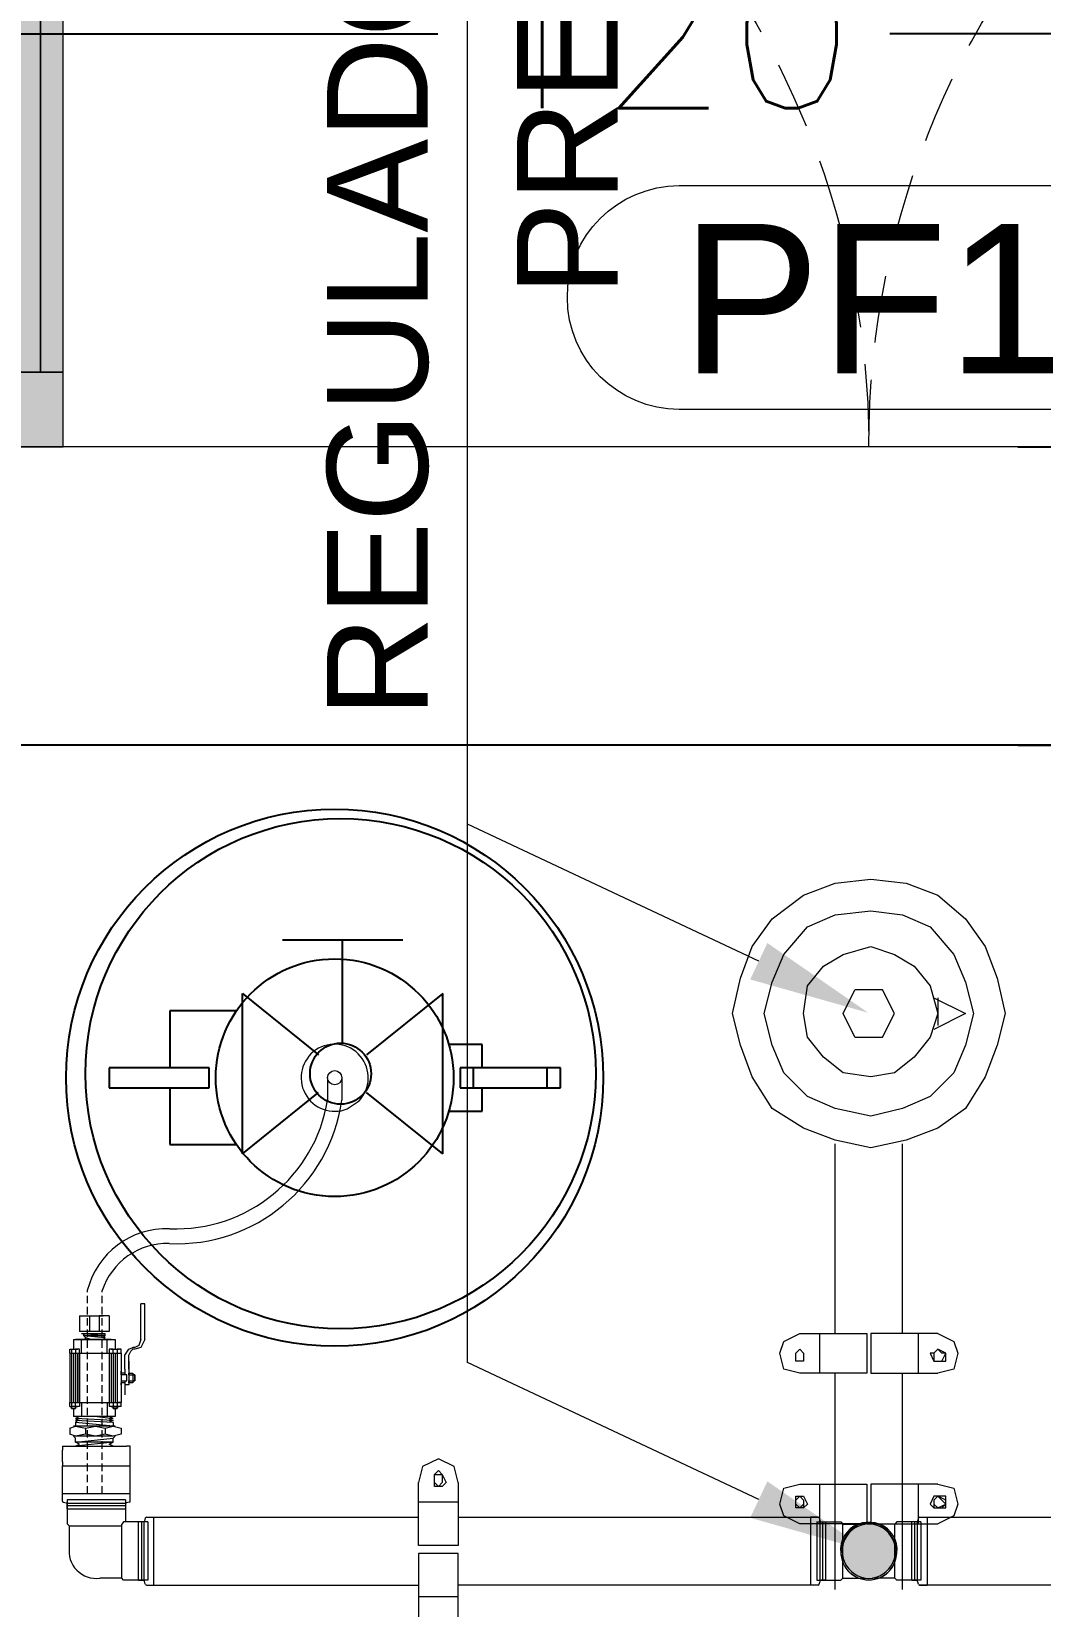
# Model space of a CAD drawing. Header units: metres. Extents: x -1783 to 21505, y -57 to 13660.
# Drawn here: x 14027.7 to 14095.3, y 12813.5 to 12919.1 of the extents above; entities that cross this region are included whole.
import ezdxf

# ---------------------------------------------------------------- set-up
doc = ezdxf.new("R2010")
doc.units = ezdxf.units.M
doc.header["$MEASUREMENT"] = 0
doc.linetypes.add('Dashed', pattern=[0.07, 0.045, -0.025])
doc.linetypes.add('HIDDENX2', pattern=[0.75, 0.5, -0.25])
for name, color, linetype, lineweight in [('Bombeiro', 1, 'Continuous', 0), ('LAJES.EST_Caneta_No__241', 7, 'Continuous', 13), ('Marcadores de Porta Archicad_Caneta_No__241', 7, 'Continuous', 13), ('Marcadores de Porta Archicad_Caneta_No__7', 7, 'Continuous', 13), ('Portas Archicad_Caneta_No__241', 7, 'Continuous', 13)]:
    doc.layers.add(name, color=color, linetype=linetype, lineweight=lineweight)
for name, color, linetype in [('cotas', 7, 'Continuous'), ('COTAS EXECUTIVO.EXEC', 7, 'Continuous'), ('Marcadores de Porta Archicad', 7, 'Continuous'), ('P02', 6, 'Continuous'), ('Portas Archicad', 7, 'Continuous')]:
    doc.layers.add(name, color=color, linetype=linetype)
doc.layers.add('Portas Archicad_Caneta_No__97', color=7, linetype='Continuous', lineweight=5, true_color=0x6b6b6b)
doc.styles.add('Arial2', font='arial.ttf')
doc.styles.add('GENERATED_STYLE_1', font='arial.ttf')
doc.styles.add('R80', font='romans.shx', dxfattribs={"height": 10})
doc.dimstyles.new('1-50', dxfattribs={"dimtxt": 10, "dimasz": 5, "dimexe": 10, "dimexo": 10, "dimgap": 3, "dimtad": 1, "dimdec": 1, "dimrnd": 1, "dimdsep": 46, "dimtxsty": 'R80', "dimblk": 'DOT', "dimcen": 0, "dimclrd": 252, "dimclre": 252, "dimclrt": 252, "dimadec": 0, "dimazin": 0, "dimtfac": 1, "dimtdec": 1, "dimtix": 1, "dimtmove": 2, "dimatfit": 3, "dimldrblk": 'DOT', "dimfxl": 1, "dimtolj": 1, "dimarcsym": 0})

# ---------------------------------------------------------------- blocks, each defined once
blk = doc.blocks.new('_Dot')
at = {"color": 0, "linetype": 'ByBlock', "lineweight": -2}
blk.add_line((-0.5, 0), (-1, 0), dxfattribs=at)
at = {"color": 0, "linetype": 'ByBlock', "const_width": 0.5}
blk.add_lwpolyline([(-0.25, 0, 1), (0.25, 0, 1)], format="xyb", close=True, dxfattribs=at)
blk = doc.blocks.new('*D7244')
at = {"layer": 'COTAS EXECUTIVO.EXEC', "color": 252, "lineweight": -2, "transparency": 16777216}
for p, q in [((14003.84, 12851.3), (14003.84, 12970.67)), ((14163.84, 12701.24), (14163.84, 12970.67)), ((14008.84, 12960.67), (14068.3, 12960.67)), ((14158.84, 12960.67), (14098.58, 12960.67))]:
    blk.add_line(p, q, dxfattribs=at)
at = {"layer": 'COTAS EXECUTIVO.EXEC', "color": 252, "lineweight": -2, "transparency": 16777216, "xscale": 5, "yscale": 5, "zscale": 5, "rotation": 180}
blk.add_blockref('_Dot', (14003.84, 12960.67), dxfattribs=at)
at = {"layer": 'COTAS EXECUTIVO.EXEC', "color": 252, "lineweight": -2, "transparency": 16777216, "xscale": 5, "yscale": 5, "zscale": 5}
blk.add_blockref('_Dot', (14163.84, 12960.67), dxfattribs=at)
at = {"layer": 'COTAS EXECUTIVO.EXEC', "color": 252, "transparency": 16777216, "insert": (14083.44, 12960.67), "char_height": 10, "attachment_point": 5, "style": 'R80'}
blk.add_mtext('\\A1;160', dxfattribs=at)
blk = doc.blocks.new('*D7301')
at = {"layer": 'COTAS EXECUTIVO.EXEC', "color": 252, "lineweight": -2, "transparency": 16777216}
for p, q in [((14023.84, 12881.3), (14023.84, 12928.98)), ((14143.84, 12881.3), (14143.84, 12928.98)), ((14028.84, 12918.98), (14054.95, 12918.98)), ((14138.84, 12918.98), (14085.24, 12918.98))]:
    blk.add_line(p, q, dxfattribs=at)
at = {"layer": 'COTAS EXECUTIVO.EXEC', "color": 252, "lineweight": -2, "transparency": 16777216, "xscale": 5, "yscale": 5, "zscale": 5, "rotation": 180}
blk.add_blockref('_Dot', (14023.84, 12918.98), dxfattribs=at)
at = {"layer": 'COTAS EXECUTIVO.EXEC', "color": 252, "lineweight": -2, "transparency": 16777216, "xscale": 5, "yscale": 5, "zscale": 5}
blk.add_blockref('_Dot', (14143.84, 12918.98), dxfattribs=at)
at = {"layer": 'COTAS EXECUTIVO.EXEC', "color": 252, "transparency": 16777216, "insert": (14070.1, 12918.98), "char_height": 10, "attachment_point": 5, "style": 'R80'}
blk.add_mtext('\\A1;120', dxfattribs=at)
blk = doc.blocks.new('*D7330')
at = {"layer": 'COTAS EXECUTIVO.EXEC', "color": 252, "lineweight": -2, "transparency": 16777216}
for p, q in [((13312.84, 12811.3), (14275.88, 12811.3)), ((14265.88, 12796.3), (14265.88, 12806.3)), ((13312.84, 12791.3), (14275.88, 12791.3))]:
    blk.add_line(p, q, dxfattribs=at)
at = {"layer": 'COTAS EXECUTIVO.EXEC', "color": 252, "lineweight": -2, "transparency": 16777216, "xscale": 5, "yscale": 5, "zscale": 5}
for p, rotation in [((14265.88, 12811.3), 90), ((14265.88, 12791.3), 270)]:
    blk.add_blockref('_Dot', p, dxfattribs=dict(at, rotation=rotation))
at = {"layer": 'COTAS EXECUTIVO.EXEC', "color": 252, "transparency": 16777216, "insert": (14265.71, 12776.3), "char_height": 10, "attachment_point": 5, "rotation": 90, "style": 'R80'}
blk.add_mtext('\\A1;20', dxfattribs=at)
blk = doc.blocks.new('*D7331')
at = {"layer": 'COTAS EXECUTIVO.EXEC', "color": 252, "lineweight": -2, "transparency": 16777216}
for p, q in [((14093.84, 12871.3), (14275.71, 12871.3)), ((14265.71, 12866.3), (14265.71, 12851.76)), ((14265.71, 12816.3), (14265.71, 12830.04)), ((13312.84, 12811.3), (14275.71, 12811.3))]:
    blk.add_line(p, q, dxfattribs=at)
at = {"layer": 'COTAS EXECUTIVO.EXEC', "color": 252, "lineweight": -2, "transparency": 16777216, "xscale": 5, "yscale": 5, "zscale": 5}
for p, rotation in [((14265.71, 12871.3), 90), ((14265.71, 12811.3), 270)]:
    blk.add_blockref('_Dot', p, dxfattribs=dict(at, rotation=rotation))
at = {"layer": 'COTAS EXECUTIVO.EXEC', "color": 252, "transparency": 16777216, "insert": (14265.71, 12840.9), "char_height": 10, "attachment_point": 5, "rotation": 90, "style": 'R80'}
blk.add_mtext('\\A1;60', dxfattribs=at)
blk = doc.blocks.new('*D7332')
at = {"layer": 'COTAS EXECUTIVO.EXEC', "color": 252, "lineweight": -2, "transparency": 16777216}
for p, q in [((14093.84, 12891.3), (14275.54, 12891.3)), ((14265.54, 12876.3), (14265.54, 12886.3)), ((14093.84, 12871.3), (14275.54, 12871.3))]:
    blk.add_line(p, q, dxfattribs=at)
at = {"layer": 'COTAS EXECUTIVO.EXEC', "color": 252, "lineweight": -2, "transparency": 16777216, "xscale": 5, "yscale": 5, "zscale": 5}
for p, rotation in [((14265.54, 12891.3), 90), ((14265.54, 12871.3), 270)]:
    blk.add_blockref('_Dot', p, dxfattribs=dict(at, rotation=rotation))
at = {"layer": 'COTAS EXECUTIVO.EXEC', "color": 252, "transparency": 16777216, "insert": (14265.71, 12905.5), "char_height": 10, "attachment_point": 5, "rotation": 90, "style": 'R80'}
blk.add_mtext('\\A1;20', dxfattribs=at)
blk = doc.blocks.new('Double Door 26_4')
at = {"layer": 'Portas Archicad', "linetype": 'Continuous', "lineweight": 0, "true_color": 0xffffff}
for points in [[(-0.57, 0.57), (-0.57, 0.52), (-0.54, 0.52), (-0.54, 0.57)], [(0.57, 0.57), (0.54, 0.57), (0.54, 0.52), (0.57, 0.52)], [(-0.57, 0.52), (-0.57, 0.05), (-0.555, 0.05), (-0.555, 0.52)], [(-0.555, 0.52), (-0.555, 0.05), (-0.54, 0.05), (-0.54, 0.52)], [(0.555, 0.52), (0.54, 0.52), (0.54, 0.05), (0.555, 0.05)], [(0.57, 0.52), (0.555, 0.52), (0.555, 0.05), (0.57, 0.05)], [(-0.54, 0), (-0.54, 0.05), (-0.57, 0.05), (-0.57, 0)], [(0.54, 0), (0.57, 0), (0.57, 0.05), (0.54, 0.05)], [(-0.57, -0.2), (-0.57, -0.03), (-0.57, 0), (-0.6, 0), (-0.6, -0.2)], [(0.6, -0.2), (0.6, 0), (0.57, 0), (0.57, -0.03), (0.57, -0.2)]]:
    blk.add_hatch(color=7, dxfattribs=at).paths.add_polyline_path(points)
at = {"layer": 'Portas Archicad_Caneta_No__241', "color": 7, "linetype": 'Continuous', "lineweight": 13}
for p, q in [((-0.57, 0.57), (-0.57, 0.52)), ((-0.54, 0.57), (-0.57, 0.57)), ((-0.54, 0.52), (-0.54, 0.57)), ((0.54, 0.52), (0.54, 0.57)), ((0.54, 0.57), (0.57, 0.57)), ((0.57, 0.57), (0.57, 0.52)), ((-0.57, 0.52), (-0.54, 0.52)), ((-0.555, 0.52), (-0.555, 0.05)), ((0.57, 0.52), (0.54, 0.52)), ((0.555, 0.52), (0.555, 0.05)), ((-0.54, 0.05), (-0.57, 0.05)), ((-0.57, 0.05), (-0.57, 0)), ((-0.54, 0), (-0.54, 0.05)), ((0.54, 0), (0.54, 0.05)), ((0.54, 0.05), (0.57, 0.05)), ((0.57, 0.05), (0.57, 0)), ((-0.57, 0), (-0.6, 0)), ((-0.6, 0), (-0.6, -0.2)), ((-0.6, -0.03), (-0.6, 0)), ((-0.6, -0.03), (-0.6, 0)), ((-0.57, -0.03), (-0.57, 0)), ((-0.57, 0), (-0.54, 0)), ((0.57, 0), (0.54, 0)), ((0.6, 0), (0.57, 0)), ((0.57, 0), (0.57, -0.03)), ((0.6, -0.2), (0.6, 0)), ((0.6, -0.03), (0.6, 0)), ((0.6, -0.03), (0.6, 0)), ((-0.6, -0.17), (-0.6, -0.03)), ((-0.6, -0.17), (-0.6, -0.03)), ((-0.57, -0.2), (-0.57, -0.03)), ((0.57, -0.03), (0.57, -0.2)), ((0.6, -0.17), (0.6, -0.03)), ((0.6, -0.17), (0.6, -0.03)), ((-0.6, -0.2), (-0.6, -0.17)), ((-0.6, -0.2), (-0.6, -0.17)), ((0.6, -0.2), (0.6, -0.17)), ((0.6, -0.2), (0.6, -0.17)), ((-0.6, -0.2), (-0.57, -0.2)), ((0.57, -0.2), (0.6, -0.2))]:
    blk.add_line(p, q, dxfattribs=at)
at = {"layer": 'Portas Archicad_Caneta_No__241', "color": 7, "linetype": 'Continuous', "lineweight": 13, "flags": 128}
for points in [[(-0.57, 0.52), (-0.57, 0.05), (-0.555, 0.05), (-0.555, 0.52)], [(-0.555, 0.52), (-0.555, 0.05), (-0.54, 0.05), (-0.54, 0.52)], [(0.555, 0.52), (0.555, 0.05), (0.54, 0.05), (0.54, 0.52)], [(0.57, 0.52), (0.57, 0.05), (0.555, 0.05), (0.555, 0.52)]]:
    blk.add_lwpolyline(points, close=True, dxfattribs=at)
at = {"layer": 'Portas Archicad_Caneta_No__97', "color": 251, "linetype": 'Dashed', "lineweight": 5, "true_color": 0x6b6b6b}
for centre, start, end in [((-0.57, 0), 0, 90), ((0.57, 0), 90, 180)]:
    blk.add_arc(centre, 0.57, start, end, dxfattribs=at)
blk = doc.blocks.new('D Marker 26_8')
at = {"layer": 'Marcadores de Porta Archicad_Caneta_No__241', "color": 7, "linetype": 'Continuous', "lineweight": 13, "flags": 128}
blk.add_lwpolyline([(0.127, -0.375), (-0.127, -0.375, -1), (-0.127, -0.225), (0.127, -0.225, -1)], format="xyb", close=True, dxfattribs=at)
at = {"layer": 'Marcadores de Porta Archicad_Caneta_No__7', "color": 7, "lineweight": 13, "insert": (0.1258, -0.2493), "char_height": 0.1, "attachment_point": 7, "rotation": 180, "style": 'GENERATED_STYLE_1'}
blk.add_mtext('\\A1;\\pt0;PF1', dxfattribs=at)

msp = doc.modelspace()

# ---------------------------------------------------------------- hatches: boundary and pattern name
at = {"layer": 'Bombeiro'}
h = msp.add_hatch(color=256, dxfattribs=at)
h.dxf.hatch_style = 1
h.paths.add_polyline_path([(14083.841, 12819.113, 0.3445485), (14082.096, 12817.682), (14082.096, 12816.881, 0.3445485), (14083.841, 12815.45, 0.3445485), (14085.586, 12816.881), (14085.586, 12817.682, 0.3445485)])
at = {"layer": 'cotas'}
h = msp.add_hatch(color=7, dxfattribs=at)
h.dxf.hatch_style = 1
h.paths.add_polyline_path([(21504.961, 13659.963), (10304.961, 13659.963), (10304.961, 5739.963), (21504.961, 5739.963)])
h.paths.add_polyline_path([(10571.627, 13593.296), (21371.627, 13593.296), (21371.627, 5806.63), (10571.627, 5806.63)], flags=16)
at = {"layer": 'P02'}
for points in [[(14041.868, 12854.648), (14048.578, 12849.281), (14041.868, 12854.648), (14041.868, 12843.913)], [(14055.288, 12854.648), (14048.578, 12849.281), (14055.288, 12854.648), (14055.288, 12843.913)]]:
    msp.add_hatch(color=7, dxfattribs=at).paths.add_polyline_path(points)

# ---------------------------------------------------------------- linework, layer by layer
at = {"layer": 'Bombeiro'}
for p, q in [((14056.957, 12829.93), (14056.957, 12976.943)), ((14076.468, 12856.817), (14056.957, 12866.012)), ((14079.474, 12861.247), (14081.591, 12862.041)), ((14081.591, 12862.041), (14083.974, 12862.306)), ((14083.974, 12862.306), (14086.356, 12862.041)), ((14086.356, 12862.041), (14088.474, 12861.247)), ((14077.356, 12859.658), (14079.474, 12861.247)), ((14088.474, 12861.247), (14090.327, 12859.658)), ((14079.738, 12859.129), (14081.591, 12859.923)), ((14081.591, 12859.923), (14083.974, 12860.188)), ((14083.974, 12860.188), (14086.091, 12859.923)), ((14086.091, 12859.923), (14087.944, 12859.129)), ((14076.032, 12857.806), (14077.356, 12859.658)), ((14078.15, 12857.276), (14079.738, 12859.129)), ((14087.944, 12859.129), (14089.532, 12857.276)), ((14090.327, 12859.658), (14091.65, 12857.806)), ((14075.238, 12855.688), (14076.032, 12857.806)), ((14082.121, 12857.276), (14083.974, 12857.806)), ((14083.974, 12857.806), (14085.562, 12857.276)), ((14091.65, 12857.806), (14092.444, 12855.688)), ((14077.356, 12855.423), (14078.15, 12857.276)), ((14080.797, 12856.482), (14082.121, 12857.276)), ((14085.562, 12857.276), (14086.885, 12856.482)), ((14089.532, 12857.276), (14090.327, 12855.423)), ((14074.709, 12853.306), (14075.238, 12855.688)), ((14079.738, 12855.158), (14080.797, 12856.482)), ((14086.885, 12856.482), (14087.944, 12855.158)), ((14092.444, 12855.688), (14092.974, 12853.306)), ((14076.827, 12853.306), (14077.356, 12855.423)), ((14079.474, 12853.306), (14079.738, 12855.158)), ((14082.121, 12853.306), (14082.915, 12854.894)), ((14084.768, 12854.894), (14082.915, 12854.894)), ((14085.562, 12853.306), (14084.768, 12854.894)), ((14087.944, 12855.158), (14088.474, 12853.306)), ((14090.327, 12855.423), (14090.856, 12853.306)), ((14088.209, 12854.364), (14090.327, 12853.306)), ((14088.474, 12854.364), (14088.474, 12852.511)), ((14075.238, 12851.188), (14074.709, 12853.306)), ((14077.356, 12851.188), (14076.827, 12853.306)), ((14079.738, 12851.717), (14079.474, 12853.306)), ((14082.915, 12851.717), (14082.121, 12853.306)), ((14084.768, 12851.717), (14085.562, 12853.306)), ((14088.474, 12853.306), (14087.944, 12851.717)), ((14090.327, 12853.306), (14088.209, 12852.247)), ((14090.856, 12853.306), (14090.327, 12851.188)), ((14092.974, 12853.306), (14092.444, 12851.188)), ((14080.797, 12850.394), (14079.738, 12851.717)), ((14082.915, 12851.717), (14084.768, 12851.717)), ((14087.944, 12851.717), (14086.885, 12850.394)), ((14076.032, 12849.07), (14075.238, 12851.188)), ((14078.15, 12849.335), (14077.356, 12851.188)), ((14082.121, 12849.335), (14080.797, 12850.394)), ((14086.885, 12850.394), (14085.562, 12849.335)), ((14090.327, 12851.188), (14089.532, 12849.335)), ((14092.444, 12851.188), (14091.65, 12849.07)), ((14079.738, 12847.747), (14078.15, 12849.335)), ((14083.974, 12849.07), (14082.121, 12849.335)), ((14085.562, 12849.335), (14083.974, 12849.07)), ((14089.532, 12849.335), (14087.944, 12847.747)), ((14047.57, 12849.008), (14047.57, 12847.508)), ((14048.525, 12849.008), (14048.525, 12847.508)), ((14077.356, 12846.953), (14076.032, 12849.07)), ((14091.65, 12849.07), (14090.327, 12846.953)), ((14048.887, 12846.92), (14049.677, 12847.456)), ((14081.591, 12846.953), (14079.738, 12847.747)), ((14087.944, 12847.747), (14086.091, 12846.953)), ((14079.474, 12845.629), (14077.356, 12846.953)), ((14083.974, 12846.423), (14081.591, 12846.953)), ((14086.091, 12846.953), (14083.974, 12846.423)), ((14090.327, 12846.953), (14088.474, 12845.629)), ((14081.591, 12844.835), (14079.474, 12845.629)), ((14088.474, 12845.629), (14086.356, 12844.835)), ((14083.974, 12844.306), (14081.591, 12844.835)), ((14081.591, 12831.864), (14081.591, 12844.57)), ((14086.356, 12844.835), (14083.974, 12844.306)), ((14086.091, 12831.864), (14086.091, 12844.57)), ((14035.315, 12833.85), (14035.051, 12833.85)), ((14035.051, 12831.468), (14035.051, 12833.85)), ((14035.315, 12831.468), (14035.315, 12833.85)), ((14030.948, 12833.056), (14030.948, 12831.997)), ((14030.948, 12833.056), (14031.609, 12833.056)), ((14031.345, 12833.056), (14032.536, 12833.056)), ((14031.609, 12833.056), (14032.271, 12833.056)), ((14031.609, 12833.056), (14031.609, 12831.997)), ((14032.933, 12833.056), (14032.271, 12833.056)), ((14032.271, 12833.056), (14032.271, 12831.997)), ((14032.933, 12833.056), (14032.933, 12831.997)), ((14030.551, 12831.468), (14033.33, 12831.468)), ((14030.551, 12831.468), (14030.551, 12830.806)), ((14033.065, 12831.468), (14030.683, 12831.468)), ((14031.609, 12831.997), (14030.948, 12831.997)), ((14031.08, 12831.865), (14032.668, 12831.865)), ((14031.08, 12831.865), (14031.212, 12831.865)), ((14031.08, 12830.542), (14031.08, 12831.468)), ((14031.212, 12831.865), (14032.668, 12831.733)), ((14031.212, 12831.865), (14031.212, 12831.733)), ((14031.212, 12831.733), (14032.668, 12831.733)), ((14031.212, 12831.733), (14032.668, 12831.6)), ((14031.212, 12831.733), (14031.345, 12831.733)), ((14031.345, 12831.733), (14031.212, 12831.733)), ((14031.212, 12831.733), (14031.345, 12831.6)), ((14032.668, 12831.468), (14031.212, 12831.468)), ((14031.345, 12831.468), (14031.345, 12831.6)), ((14031.345, 12831.6), (14031.742, 12831.468)), ((14031.345, 12831.468), (14032.536, 12831.468)), ((14032.271, 12831.997), (14031.609, 12831.997)), ((14032.933, 12831.997), (14032.271, 12831.997)), ((14032.668, 12831.733), (14032.536, 12831.733)), ((14032.536, 12831.733), (14032.668, 12831.733)), ((14032.536, 12831.6), (14032.668, 12831.733)), ((14032.536, 12831.468), (14032.668, 12831.6)), ((14032.668, 12831.6), (14032.536, 12831.6)), ((14032.668, 12831.733), (14032.668, 12831.865)), ((14032.801, 12830.542), (14032.801, 12831.468)), ((14033.33, 12831.468), (14033.33, 12830.806)), ((14035.051, 12831.468), (14034.918, 12831.071)), ((14035.315, 12831.468), (14035.051, 12830.939)), ((14077.885, 12830.541), (14078.15, 12831.335)), ((14078.15, 12831.335), (14079.209, 12831.864)), ((14079.209, 12831.864), (14083.709, 12831.864)), ((14080.532, 12831.864), (14080.532, 12829.217)), ((14083.709, 12831.864), (14083.709, 12829.217)), ((14083.974, 12831.864), (14083.974, 12829.217)), ((14088.474, 12831.864), (14083.974, 12831.864)), ((14087.15, 12831.864), (14087.15, 12829.217)), ((14088.474, 12831.864), (14089.532, 12831.335)), ((14089.532, 12831.335), (14089.797, 12830.541)), ((14030.286, 12830.806), (14030.815, 12830.806)), ((14030.286, 12830.542), (14030.286, 12830.806)), ((14030.286, 12830.806), (14030.683, 12830.806)), ((14030.286, 12830.542), (14030.286, 12827.233)), ((14030.286, 12830.542), (14030.948, 12830.542)), ((14030.286, 12830.542), (14033.727, 12830.542)), ((14030.418, 12830.806), (14030.418, 12830.542)), ((14030.418, 12830.542), (14030.418, 12828.821)), ((14030.551, 12830.542), (14030.551, 12828.821)), ((14030.948, 12830.806), (14030.683, 12830.806)), ((14030.683, 12830.806), (14030.683, 12830.542)), ((14030.683, 12830.542), (14030.683, 12828.821)), ((14030.815, 12830.542), (14030.815, 12828.821)), ((14030.948, 12830.542), (14030.948, 12830.806)), ((14030.948, 12830.542), (14030.948, 12828.821)), ((14030.948, 12828.821), (14030.948, 12830.542)), ((14033.198, 12830.806), (14032.933, 12830.806)), ((14032.933, 12830.806), (14032.933, 12830.542)), ((14032.933, 12830.542), (14032.933, 12828.953)), ((14032.933, 12830.542), (14032.933, 12828.953)), ((14032.933, 12830.542), (14033.727, 12830.542)), ((14033.065, 12830.806), (14033.595, 12830.806)), ((14033.065, 12830.542), (14033.065, 12828.953)), ((14033.198, 12830.806), (14033.462, 12830.806)), ((14033.198, 12830.542), (14033.198, 12830.806)), ((14033.198, 12830.542), (14033.198, 12828.953)), ((14033.33, 12830.542), (14033.33, 12828.953)), ((14033.727, 12830.806), (14033.462, 12830.806)), ((14033.462, 12830.806), (14033.462, 12830.542)), ((14033.462, 12830.542), (14033.462, 12828.953)), ((14033.727, 12830.542), (14033.727, 12830.806)), ((14033.727, 12830.542), (14033.727, 12829.35)), ((14033.992, 12830.409), (14034.256, 12830.806)), ((14033.992, 12829.483), (14033.992, 12830.409)), ((14034.256, 12830.806), (14034.521, 12830.939)), ((14034.256, 12830.409), (14034.389, 12830.674)), ((14034.256, 12829.483), (14034.256, 12830.409)), ((14034.389, 12830.674), (14034.521, 12830.806)), ((14034.653, 12830.939), (14034.521, 12830.939)), ((14034.653, 12830.806), (14034.521, 12830.806)), ((14034.918, 12831.071), (14034.653, 12830.939)), ((14035.051, 12830.939), (14034.653, 12830.806)), ((14078.15, 12829.482), (14077.885, 12830.541)), ((14078.944, 12830.541), (14079.209, 12830.806)), ((14078.944, 12830.541), (14079.209, 12830.806)), ((14078.944, 12830.541), (14079.209, 12830.806)), ((14078.944, 12830.011), (14078.944, 12830.541)), ((14078.944, 12830.011), (14078.944, 12830.541)), ((14078.944, 12830.011), (14078.944, 12830.541)), ((14079.209, 12830.806), (14079.474, 12830.541)), ((14079.209, 12830.806), (14079.474, 12830.541)), ((14079.209, 12830.806), (14079.474, 12830.541)), ((14079.474, 12830.541), (14079.474, 12830.011)), ((14079.474, 12830.541), (14079.474, 12830.011)), ((14079.474, 12830.541), (14079.474, 12830.276)), ((14079.474, 12830.541), (14079.474, 12830.011)), ((14088.209, 12830.541), (14087.944, 12830.541)), ((14087.944, 12830.541), (14088.209, 12830.011)), ((14088.474, 12830.806), (14088.209, 12830.541)), ((14088.474, 12830.806), (14088.209, 12830.541)), ((14088.474, 12830.806), (14088.209, 12830.541)), ((14088.209, 12830.541), (14088.209, 12830.011)), ((14088.209, 12830.541), (14088.209, 12830.011)), ((14088.209, 12830.541), (14088.209, 12830.276)), ((14089.003, 12830.541), (14088.474, 12830.806)), ((14088.738, 12830.541), (14088.474, 12830.806)), ((14089.003, 12830.541), (14088.474, 12830.806)), ((14088.738, 12830.011), (14089.003, 12830.541)), ((14089.003, 12830.541), (14088.738, 12830.541)), ((14089.003, 12830.011), (14089.003, 12830.541)), ((14089.003, 12830.011), (14089.003, 12830.541)), ((14089.797, 12830.541), (14089.532, 12829.482)), ((14033.727, 12829.218), (14033.727, 12829.35)), ((14033.727, 12829.35), (14033.727, 12828.424)), ((14033.727, 12829.086), (14033.727, 12829.218)), ((14033.992, 12829.218), (14033.727, 12829.218)), ((14033.992, 12829.483), (14033.992, 12829.086)), ((14033.992, 12829.483), (14033.992, 12829.086)), ((14034.256, 12830.012), (14034.256, 12828.424)), ((14034.256, 12829.086), (14034.256, 12829.218)), ((14034.256, 12829.218), (14034.256, 12828.689)), ((14034.256, 12829.218), (14034.521, 12829.218)), ((14034.521, 12829.218), (14034.521, 12829.086)), ((14034.521, 12829.218), (14034.521, 12828.689)), ((14076.468, 12820.736), (14056.957, 12829.93)), ((14079.209, 12829.217), (14078.15, 12829.482)), ((14079.209, 12830.011), (14078.944, 12830.011)), ((14079.209, 12830.011), (14078.944, 12830.011)), ((14079.209, 12830.011), (14078.944, 12830.011)), ((14079.474, 12830.011), (14079.209, 12830.011)), ((14079.474, 12830.011), (14079.209, 12830.011)), ((14079.474, 12830.011), (14079.209, 12830.011)), ((14083.709, 12829.217), (14079.209, 12829.217)), ((14081.591, 12814.71), (14081.591, 12829.217)), ((14083.974, 12829.217), (14088.474, 12829.217)), ((14086.091, 12814.71), (14086.091, 12829.217)), ((14088.209, 12830.011), (14088.474, 12830.011)), ((14088.209, 12830.011), (14088.474, 12830.011)), ((14088.209, 12830.011), (14088.474, 12830.011)), ((14088.474, 12830.011), (14089.003, 12830.011)), ((14088.474, 12830.011), (14088.738, 12830.011)), ((14088.474, 12830.011), (14089.003, 12830.011)), ((14089.532, 12829.482), (14088.474, 12829.217)), ((14030.418, 12828.821), (14030.418, 12827.233)), ((14030.551, 12828.821), (14030.551, 12827.233)), ((14030.683, 12828.821), (14030.683, 12827.233)), ((14030.815, 12828.821), (14030.815, 12827.233)), ((14030.948, 12828.821), (14030.948, 12827.233)), ((14030.948, 12827.233), (14030.948, 12828.821)), ((14032.933, 12828.953), (14032.933, 12827.233)), ((14032.933, 12828.953), (14032.933, 12827.233)), ((14033.065, 12828.953), (14033.065, 12827.233)), ((14033.198, 12828.953), (14033.198, 12827.233)), ((14033.33, 12828.953), (14033.33, 12827.233)), ((14033.462, 12828.953), (14033.462, 12827.233)), ((14034.124, 12829.086), (14033.727, 12829.086)), ((14033.727, 12828.689), (14034.124, 12828.689)), ((14033.727, 12828.424), (14033.727, 12828.556)), ((14033.992, 12828.556), (14033.727, 12828.556)), ((14033.727, 12828.424), (14033.727, 12827.233)), ((14033.992, 12828.689), (14033.992, 12827.762)), ((14033.992, 12828.689), (14033.992, 12827.762)), ((14034.256, 12828.424), (14033.992, 12828.424)), ((14034.124, 12828.689), (14034.124, 12829.086)), ((14034.256, 12829.086), (14034.653, 12829.086)), ((14034.256, 12829.086), (14034.256, 12828.689)), ((14034.256, 12828.556), (14034.256, 12828.689)), ((14034.256, 12828.689), (14034.521, 12828.689)), ((14034.521, 12828.556), (14034.256, 12828.556)), ((14034.653, 12829.086), (14034.521, 12829.086)), ((14034.521, 12829.086), (14034.521, 12828.689)), ((14034.653, 12828.689), (14034.521, 12828.689)), ((14034.521, 12828.689), (14034.653, 12828.689)), ((14034.521, 12828.689), (14034.521, 12828.556)), ((14034.653, 12829.086), (14034.653, 12828.689)), ((14034.653, 12828.689), (14034.653, 12829.086)), ((14030.286, 12827.233), (14030.815, 12827.233)), ((14030.286, 12826.968), (14030.286, 12827.233)), ((14030.286, 12827.233), (14030.418, 12827.233)), ((14030.286, 12827.233), (14033.727, 12827.233)), ((14030.418, 12827.233), (14030.683, 12827.233)), ((14030.418, 12827.233), (14030.418, 12826.968)), ((14030.683, 12827.233), (14030.948, 12827.233)), ((14030.683, 12826.836), (14030.683, 12827.233)), ((14030.948, 12827.233), (14030.948, 12826.968)), ((14031.08, 12827.233), (14031.08, 12826.306)), ((14032.801, 12827.233), (14032.801, 12826.306)), ((14032.933, 12827.233), (14033.198, 12827.233)), ((14032.933, 12827.233), (14032.933, 12826.968)), ((14033.065, 12827.233), (14033.595, 12827.233)), ((14033.198, 12827.233), (14033.462, 12827.233)), ((14033.198, 12827.233), (14033.198, 12826.836)), ((14033.727, 12827.233), (14033.462, 12827.233)), ((14033.462, 12827.233), (14033.462, 12826.968)), ((14033.727, 12826.968), (14033.727, 12827.233)), ((14030.286, 12826.968), (14030.815, 12826.968)), ((14030.286, 12826.968), (14030.418, 12826.968)), ((14030.683, 12826.968), (14030.418, 12826.968)), ((14030.683, 12826.968), (14030.418, 12826.968)), ((14030.418, 12826.968), (14030.418, 12826.836)), ((14030.418, 12826.836), (14030.418, 12826.968)), ((14030.418, 12826.836), (14030.683, 12826.836)), ((14030.418, 12826.836), (14030.683, 12826.836)), ((14030.551, 12826.836), (14030.551, 12826.306)), ((14033.33, 12826.306), (14030.551, 12826.306)), ((14030.948, 12826.968), (14030.683, 12826.968)), ((14030.683, 12826.968), (14030.683, 12826.836)), ((14030.948, 12826.306), (14030.683, 12826.174)), ((14030.683, 12826.174), (14030.948, 12826.042)), ((14033.198, 12826.042), (14030.683, 12826.174)), ((14030.683, 12826.042), (14030.815, 12826.042)), ((14030.815, 12826.042), (14030.683, 12825.909)), ((14030.948, 12826.042), (14030.683, 12826.042)), ((14033.198, 12825.909), (14030.683, 12826.042)), ((14032.139, 12826.306), (14033.198, 12826.174)), ((14033.198, 12826.968), (14032.933, 12826.968)), ((14033.198, 12826.174), (14032.933, 12826.306)), ((14033.198, 12826.174), (14032.933, 12826.174)), ((14032.933, 12826.174), (14033.198, 12826.042)), ((14033.198, 12826.042), (14032.933, 12826.042)), ((14032.933, 12826.042), (14033.198, 12825.909)), ((14033.065, 12826.968), (14033.595, 12826.968)), ((14033.462, 12826.968), (14033.198, 12826.968)), ((14033.198, 12826.836), (14033.198, 12826.968)), ((14033.198, 12826.836), (14033.462, 12826.836)), ((14033.462, 12826.836), (14033.198, 12826.836)), ((14033.33, 12826.836), (14033.33, 12826.306)), ((14033.727, 12826.968), (14033.462, 12826.968)), ((14033.462, 12826.968), (14033.462, 12826.836)), ((14033.462, 12826.836), (14033.462, 12826.968)), ((14030.286, 12825.512), (14030.683, 12825.645)), ((14030.286, 12825.512), (14030.286, 12825.115)), ((14030.683, 12824.983), (14030.286, 12825.115)), ((14030.683, 12825.645), (14030.551, 12825.645)), ((14030.551, 12824.983), (14030.683, 12824.85)), ((14033.198, 12825.645), (14030.683, 12825.909)), ((14030.683, 12825.909), (14030.683, 12825.645)), ((14033.198, 12825.645), (14030.683, 12825.645)), ((14030.683, 12825.645), (14031.345, 12825.512)), ((14031.345, 12825.115), (14030.683, 12824.983)), ((14033.198, 12824.983), (14030.683, 12824.983)), ((14031.345, 12825.512), (14032.006, 12825.645)), ((14031.345, 12825.512), (14031.345, 12825.115)), ((14032.006, 12824.983), (14031.345, 12825.115)), ((14032.006, 12825.645), (14032.668, 12825.512)), ((14032.668, 12825.115), (14032.006, 12824.983)), ((14032.668, 12825.512), (14033.198, 12825.645)), ((14032.668, 12825.512), (14032.668, 12825.115)), ((14033.198, 12824.983), (14032.668, 12825.115)), ((14033.198, 12825.909), (14033.198, 12825.645)), ((14033.33, 12825.645), (14033.198, 12825.645)), ((14033.198, 12825.645), (14033.727, 12825.512)), ((14033.727, 12825.115), (14033.198, 12824.983)), ((14033.198, 12824.85), (14033.33, 12824.983)), ((14033.727, 12825.512), (14033.727, 12825.115)), ((14029.796, 12824.321), (14029.796, 12824.056)), ((14029.796, 12824.321), (14034.084, 12824.321)), ((14029.796, 12823.262), (14029.796, 12824.056)), ((14030.683, 12824.586), (14033.198, 12824.85)), ((14030.683, 12824.586), (14030.683, 12824.85)), ((14033.198, 12824.586), (14030.683, 12824.321)), ((14030.683, 12824.586), (14030.815, 12824.586)), ((14030.815, 12824.586), (14030.683, 12824.586)), ((14030.948, 12824.453), (14030.683, 12824.586)), ((14033.198, 12824.586), (14030.683, 12824.586)), ((14030.683, 12824.321), (14030.948, 12824.453)), ((14030.948, 12824.321), (14030.683, 12824.321)), ((14033.198, 12824.586), (14032.933, 12824.586)), ((14032.933, 12824.586), (14033.198, 12824.586)), ((14032.933, 12824.453), (14033.198, 12824.586)), ((14033.198, 12824.321), (14032.933, 12824.453)), ((14033.198, 12824.586), (14033.198, 12824.85)), ((14034.349, 12824.321), (14034.084, 12824.321)), ((14034.349, 12824.056), (14034.349, 12824.321)), ((14034.349, 12823.262), (14034.349, 12824.056)), ((14029.796, 12823.262), (14029.796, 12822.997)), ((14029.796, 12821.145), (14029.796, 12822.997)), ((14029.796, 12822.997), (14034.084, 12822.997)), ((14034.084, 12822.997), (14034.349, 12822.997)), ((14034.349, 12822.997), (14034.349, 12823.262)), ((14034.349, 12821.145), (14034.349, 12822.997)), ((14053.935, 12822.946), (14053.671, 12821.888)), ((14054.994, 12823.476), (14053.935, 12822.946)), ((14056.053, 12822.946), (14054.994, 12823.476)), ((14056.318, 12821.888), (14056.053, 12822.946)), ((14053.671, 12817.652), (14053.671, 12821.888)), ((14054.73, 12822.417), (14054.994, 12822.682)), ((14054.73, 12821.888), (14054.73, 12822.417)), ((14054.73, 12822.417), (14055.259, 12822.417)), ((14054.73, 12821.888), (14054.73, 12822.417)), ((14054.73, 12821.888), (14054.73, 12822.417)), ((14054.73, 12822.417), (14055.259, 12822.417)), ((14054.73, 12821.623), (14054.73, 12821.888)), ((14054.73, 12821.623), (14054.73, 12821.888)), ((14054.994, 12821.623), (14054.73, 12821.888)), ((14054.994, 12822.682), (14055.259, 12822.417)), ((14055.259, 12821.888), (14054.994, 12821.623)), ((14055.259, 12822.417), (14055.524, 12821.888)), ((14055.259, 12822.417), (14055.524, 12821.888)), ((14055.259, 12822.417), (14055.259, 12821.888)), ((14055.524, 12821.888), (14055.259, 12821.623)), ((14055.524, 12821.888), (14055.259, 12821.623)), ((14056.318, 12821.888), (14056.318, 12817.652)), ((14078.15, 12821.495), (14079.209, 12821.76)), ((14079.209, 12821.76), (14083.709, 12821.76)), ((14080.532, 12821.76), (14080.532, 12819.113)), ((14083.709, 12821.76), (14083.709, 12819.113)), ((14088.474, 12821.76), (14083.974, 12821.76)), ((14083.974, 12821.76), (14083.974, 12819.113)), ((14087.15, 12821.76), (14087.15, 12819.113)), ((14088.474, 12821.76), (14089.532, 12821.495)), ((14029.796, 12821.145), (14034.349, 12821.145)), ((14029.796, 12821.145), (14034.349, 12821.145)), ((14029.796, 12821.145), (14034.349, 12821.145)), ((14029.796, 12821.145), (14034.349, 12821.145)), ((14029.796, 12821.145), (14034.349, 12821.145)), ((14029.796, 12821.145), (14034.349, 12821.145)), ((14029.796, 12821.145), (14034.349, 12821.145)), ((14029.796, 12821.145), (14034.349, 12821.145)), ((14029.796, 12821.145), (14034.349, 12821.145)), ((14029.796, 12821.145), (14034.349, 12821.145)), ((14029.796, 12821.145), (14034.349, 12821.145)), ((14029.796, 12821.145), (14034.349, 12821.145)), ((14029.796, 12821.145), (14034.349, 12821.145)), ((14029.796, 12821.145), (14034.349, 12821.145)), ((14029.796, 12820.635), (14029.796, 12821.145)), ((14029.796, 12821.145), (14034.349, 12821.145)), ((14029.796, 12821.145), (14034.349, 12821.145)), ((14029.796, 12821.145), (14034.349, 12821.145)), ((14029.796, 12821.145), (14034.349, 12821.145)), ((14029.796, 12821.145), (14034.349, 12821.145)), ((14029.796, 12821.145), (14034.349, 12821.145)), ((14029.796, 12821.145), (14034.349, 12821.145)), ((14029.796, 12821.145), (14034.349, 12821.145)), ((14029.796, 12821.145), (14034.349, 12821.145)), ((14029.796, 12821.145), (14034.349, 12821.145)), ((14029.796, 12821.145), (14034.349, 12821.145)), ((14029.796, 12821.145), (14034.349, 12821.145)), ((14029.796, 12821.145), (14034.349, 12821.145)), ((14034.026, 12820.723), (14030.119, 12820.723)), ((14030.119, 12820.723), (14030.119, 12820.329)), ((14034.026, 12820.723), (14034.026, 12820.329)), ((14034.349, 12820.635), (14034.349, 12821.145)), ((14055.259, 12821.623), (14054.73, 12821.623)), ((14055.259, 12821.623), (14054.73, 12821.623)), ((14055.259, 12821.623), (14054.73, 12821.623)), ((14077.885, 12820.437), (14078.15, 12821.495)), ((14078.944, 12820.701), (14079.209, 12820.966)), ((14078.944, 12820.437), (14078.944, 12820.966)), ((14078.944, 12820.966), (14079.474, 12820.966)), ((14078.944, 12820.701), (14079.209, 12820.966)), ((14078.944, 12820.437), (14078.944, 12820.701)), ((14078.944, 12820.437), (14078.944, 12820.701)), ((14079.209, 12820.966), (14079.474, 12820.701)), ((14079.209, 12820.966), (14079.474, 12820.701)), ((14079.474, 12820.966), (14079.738, 12820.437)), ((14079.474, 12820.701), (14079.474, 12820.437)), ((14079.474, 12820.701), (14079.474, 12820.437)), ((14079.474, 12820.701), (14079.474, 12820.172)), ((14088.209, 12820.966), (14087.944, 12820.437)), ((14088.474, 12820.966), (14088.209, 12820.701)), ((14089.003, 12820.966), (14088.209, 12820.966)), ((14088.474, 12820.966), (14088.209, 12820.701)), ((14088.209, 12820.701), (14088.209, 12820.437)), ((14088.209, 12820.701), (14088.209, 12820.437)), ((14088.209, 12820.701), (14088.209, 12820.172)), ((14089.003, 12820.701), (14088.474, 12820.966)), ((14088.738, 12820.701), (14088.474, 12820.966)), ((14089.003, 12820.437), (14088.738, 12820.701)), ((14089.003, 12820.172), (14089.003, 12820.966)), ((14089.003, 12820.437), (14089.003, 12820.701)), ((14089.532, 12821.495), (14089.797, 12820.437)), ((14029.85, 12820.564), (14030.065, 12820.51)), ((14030.119, 12820.492), (14034.026, 12820.492)), ((14030.119, 12820.116), (14030.119, 12820.438)), ((14030.119, 12820.329), (14034.026, 12820.329)), ((14030.119, 12820.311), (14030.119, 12819.11)), ((14030.119, 12820.116), (14034.026, 12820.116)), ((14034.026, 12820.329), (14034.026, 12820.311)), ((14034.026, 12820.311), (14034.026, 12819.235)), ((14034.295, 12820.564), (14034.08, 12820.51)), ((14056.318, 12820.564), (14053.671, 12820.564)), ((14078.15, 12819.643), (14077.885, 12820.437)), ((14079.209, 12819.113), (14078.15, 12819.643)), ((14079.209, 12820.172), (14078.944, 12820.437)), ((14078.944, 12820.172), (14078.944, 12820.437)), ((14078.944, 12820.172), (14078.944, 12820.437)), ((14079.209, 12820.172), (14078.944, 12820.172)), ((14079.209, 12820.172), (14078.944, 12820.172)), ((14079.474, 12820.437), (14079.209, 12820.172)), ((14079.474, 12820.172), (14079.209, 12820.172)), ((14079.474, 12820.172), (14079.209, 12820.172)), ((14079.738, 12820.437), (14079.474, 12820.172)), ((14087.944, 12820.437), (14088.209, 12820.172)), ((14088.209, 12820.437), (14088.474, 12820.172)), ((14088.209, 12820.172), (14088.474, 12820.172)), ((14088.209, 12820.172), (14088.474, 12820.172)), ((14088.474, 12820.172), (14089.003, 12820.437)), ((14088.474, 12820.172), (14089.003, 12820.172)), ((14088.474, 12820.172), (14088.738, 12820.172)), ((14089.532, 12819.643), (14088.474, 12819.113)), ((14088.738, 12820.172), (14089.003, 12820.437)), ((14089.797, 12820.437), (14089.532, 12819.643)), ((14030.119, 12819.11), (14030.262, 12818.985)), ((14030.262, 12818.985), (14033.775, 12818.985)), ((14030.262, 12818.985), (14030.262, 12817.515)), ((14033.901, 12819.235), (14033.775, 12819.092)), ((14033.775, 12815.471), (14033.775, 12819.092)), ((14035.102, 12819.235), (14033.901, 12819.235)), ((14034.907, 12815.328), (14034.907, 12819.235)), ((14035.12, 12819.235), (14035.102, 12819.235)), ((14035.12, 12815.328), (14035.12, 12819.235)), ((14035.514, 12819.235), (14035.12, 12819.235)), ((14035.283, 12815.328), (14035.283, 12819.235)), ((14035.355, 12819.504), (14035.301, 12819.289)), ((14035.426, 12819.558), (14035.935, 12819.558)), ((14035.514, 12819.235), (14035.514, 12815.328)), ((14035.935, 12815.005), (14035.935, 12819.558)), ((14035.935, 12815.005), (14035.935, 12819.558)), ((14035.935, 12815.005), (14035.935, 12819.558)), ((14035.935, 12815.005), (14035.935, 12819.558)), ((14035.935, 12815.005), (14035.935, 12819.558)), ((14035.935, 12815.005), (14035.935, 12819.558)), ((14035.935, 12815.005), (14035.935, 12819.558)), ((14035.935, 12815.005), (14035.935, 12819.558)), ((14035.935, 12815.005), (14035.935, 12819.558)), ((14035.935, 12815.005), (14035.935, 12819.558)), ((14035.935, 12815.005), (14035.935, 12819.558)), ((14035.935, 12815.005), (14035.935, 12819.558)), ((14035.935, 12815.005), (14035.935, 12819.558)), ((14035.935, 12819.558), (14053.671, 12819.558)), ((14056.318, 12819.558), (14080.445, 12819.558)), ((14083.709, 12819.113), (14079.209, 12819.113)), ((14080.445, 12819.558), (14079.936, 12819.558)), ((14079.936, 12819.558), (14079.936, 12815.005)), ((14080.357, 12819.235), (14080.357, 12815.328)), ((14080.357, 12819.235), (14080.752, 12819.235)), ((14080.517, 12819.504), (14080.571, 12819.289)), ((14080.588, 12815.328), (14080.588, 12819.235)), ((14080.752, 12815.328), (14080.752, 12819.235)), ((14080.752, 12819.235), (14080.77, 12819.235)), ((14080.77, 12819.235), (14081.971, 12819.235)), ((14080.965, 12815.328), (14080.965, 12819.235)), ((14081.971, 12819.235), (14082.096, 12819.092)), ((14082.096, 12815.471), (14082.096, 12819.092)), ((14082.096, 12819.092), (14083.566, 12819.092)), ((14083.709, 12819.113), (14083.974, 12819.113)), ((14083.974, 12819.113), (14088.474, 12819.113)), ((14085.586, 12819.092), (14084.117, 12819.092)), ((14085.712, 12819.235), (14085.586, 12819.092)), ((14085.586, 12815.471), (14085.586, 12819.092)), ((14086.913, 12819.235), (14085.712, 12819.235)), ((14086.718, 12815.328), (14086.718, 12819.235)), ((14086.931, 12819.235), (14086.913, 12819.235)), ((14086.931, 12815.328), (14086.931, 12819.235)), ((14087.325, 12819.235), (14086.931, 12819.235)), ((14087.094, 12815.328), (14087.094, 12819.235)), ((14087.166, 12819.504), (14087.112, 12819.289)), ((14087.237, 12819.558), (14111.365, 12819.558)), ((14087.237, 12819.558), (14087.746, 12819.558)), ((14087.325, 12819.235), (14087.325, 12815.328)), ((14087.746, 12819.558), (14087.746, 12815.005)), ((14056.318, 12817.652), (14053.671, 12817.652)), ((14056.318, 12817.123), (14053.671, 12817.123)), ((14053.671, 12817.123), (14053.671, 12812.888)), ((14056.318, 12812.888), (14056.318, 12817.123)), ((14033.775, 12815.471), (14032.306, 12815.471)), ((14033.901, 12815.328), (14033.775, 12815.471)), ((14081.971, 12815.328), (14082.096, 12815.471)), ((14082.096, 12815.471), (14083.566, 12815.471)), ((14085.586, 12815.471), (14084.117, 12815.471)), ((14085.712, 12815.328), (14085.586, 12815.471)), ((14035.102, 12815.328), (14033.901, 12815.328)), ((14034.907, 12815.328), (14035.229, 12815.328)), ((14035.514, 12815.328), (14035.12, 12815.328)), ((14035.355, 12815.059), (14035.301, 12815.274)), ((14035.426, 12815.005), (14035.935, 12815.005)), ((14035.935, 12815.005), (14053.671, 12815.005)), ((14080.445, 12815.005), (14056.318, 12815.005)), ((14080.445, 12815.005), (14079.936, 12815.005)), ((14080.357, 12815.328), (14080.752, 12815.328)), ((14080.517, 12815.059), (14080.571, 12815.274)), ((14080.965, 12815.328), (14080.642, 12815.328)), ((14080.77, 12815.328), (14081.971, 12815.328)), ((14086.913, 12815.328), (14085.712, 12815.328)), ((14086.718, 12815.328), (14087.04, 12815.328)), ((14087.325, 12815.328), (14086.931, 12815.328)), ((14087.166, 12815.059), (14087.112, 12815.274)), ((14111.365, 12815.005), (14087.237, 12815.005)), ((14087.237, 12815.005), (14087.746, 12815.005)), ((14056.318, 12814.211), (14053.671, 12814.211))]:
    msp.add_line(p, q, dxfattribs=at)
at = {"layer": 'Bombeiro', "linetype": 'HIDDENX2'}
for p, q in [((14031.469, 12821.145), (14031.469, 12834.741)), ((14032.464, 12821.145), (14032.464, 12834.741))]:
    msp.add_line(p, q, dxfattribs=at)
at = {"layer": 'Bombeiro'}
msp.add_circle((14048.047, 12849.008), 0.477, dxfattribs=at)
for centre, radius, start, end in [((14048.047, 12849.008), 2.25, 316.39459, 291.8985), ((14037.45, 12849.065), 11.184, 267.43071, 351.99985), ((14037.412, 12849.177), 10.295, 267.66879, 350.67009), ((14036.779, 12833.424), 5.471, 87.91386, 166.07468), ((14036.81, 12833.323), 4.571, 88.26201, 161.93416), ((14029.868, 12820.635), 0.0717, 180, 255), ((14030.047, 12820.438), 0.0717, 0, 75), ((14034.098, 12820.438), 0.0717, 104.9999, 180), ((14034.277, 12820.635), 0.0717, 285, 0), ((14035.229, 12819.307), 0.0717, 270, 345.0001), ((14035.426, 12819.486), 0.0717, 90, 165), ((14080.445, 12819.486), 0.0717, 15, 90), ((14080.642, 12819.307), 0.0717, 194.9999, 270), ((14083.778, 12817.378), 1.832, 34.81398, 187.1691), ((14083.884, 12817.282), 1.832, 82.822, 277.1691), ((14083.904, 12817.378), 1.832, 352.8309, 145.18602), ((14083.799, 12817.282), 1.832, 262.8309, 97.178), ((14087.04, 12819.307), 0.0717, 270, 345.0001), ((14087.237, 12819.486), 0.0717, 90, 165), ((14032.073, 12817.282), 1.832, 171.21122, 277.1691), ((14083.841, 12817.224), 1.875, 140.21109, 357.59018), ((14083.841, 12817.224), 1.875, 182.40982, 39.78891), ((14035.229, 12815.256), 0.0717, 15, 90), ((14035.426, 12815.077), 0.0717, 195, 270), ((14080.445, 12815.077), 0.0717, 270, 345), ((14080.642, 12815.256), 0.0717, 90, 165), ((14087.04, 12815.256), 0.0717, 15, 90), ((14087.237, 12815.077), 0.0717, 195, 270)]:
    msp.add_arc(centre, radius, start, end, dxfattribs=at)
for points in [[(14075.893, 12855.596), (14083.799, 12853.363), (14077.044, 12858.039)], [(14075.893, 12819.514), (14083.799, 12817.282), (14077.044, 12821.958)]]:
    msp.add_solid(points, dxfattribs=at)
at = {"layer": 'COTAS EXECUTIVO.EXEC', "flags": 128}
msp.add_lwpolyline([(14003.841, 12871.299), (14003.841, 12811.299), (14163.841, 12811.299), (14163.841, 12871.299)], close=True, dxfattribs=at)
at = {"layer": 'LAJES.EST_Caneta_No__241', "color": 7, "linetype": 'Continuous', "lineweight": 13, "flags": 128}
msp.add_lwpolyline([(13983.841, 12811.299), (14183.841, 12811.299), (14183.841, 12891.299), (13983.841, 12891.299)], close=True, dxfattribs=at)
at = {"layer": 'P02', "color": 7}
for p, q in [((14052.604, 12858.227), (14044.552, 12858.227)), ((14048.578, 12851.338), (14048.578, 12858.227)), ((14041.868, 12854.648), (14046.968, 12850.533)), ((14041.868, 12843.913), (14041.868, 12854.648)), ((14055.288, 12854.648), (14050.189, 12850.533)), ((14055.288, 12843.913), (14055.288, 12854.648)), ((14041.469, 12853.483), (14036.994, 12853.483)), ((14036.994, 12853.483), (14036.994, 12849.679)), ((14057.937, 12851.246), (14055.7, 12851.246)), ((14055.7, 12851.246), (14055.7, 12851.22)), ((14057.937, 12849.679), (14057.937, 12851.246)), ((14039.634, 12849.679), (14032.921, 12849.679)), ((14032.921, 12849.679), (14032.921, 12848.337)), ((14039.634, 12848.337), (14039.634, 12849.679)), ((14063.173, 12849.679), (14056.461, 12849.679)), ((14056.461, 12849.679), (14056.461, 12848.337)), ((14057.356, 12848.337), (14057.356, 12849.679)), ((14062.278, 12848.337), (14062.278, 12849.679)), ((14063.173, 12848.337), (14063.173, 12849.679)), ((14032.921, 12848.337), (14039.634, 12848.337)), ((14036.994, 12848.337), (14036.994, 12844.533)), ((14056.461, 12848.337), (14063.173, 12848.337)), ((14057.937, 12846.771), (14057.937, 12848.337)), ((14041.868, 12843.913), (14046.968, 12848.028)), ((14055.288, 12843.913), (14050.189, 12848.028)), ((14055.7, 12846.796), (14055.7, 12846.771)), ((14055.7, 12846.771), (14057.937, 12846.771)), ((14036.994, 12844.533), (14041.469, 12844.533))]:
    msp.add_line(p, q, dxfattribs=at)
for centre, radius in [((14048.047, 12849.008), 18), ((14048.439, 12849.281), 17.1), ((14048.047, 12849.008), 7.966), ((14048.439, 12849.281), 2.046)]:
    msp.add_circle(centre, radius, dxfattribs=at)

# ---------------------------------------------------------------- block references
at = {"layer": 'Marcadores de Porta Archicad', "color": 7, "lineweight": 5, "xscale": 100, "yscale": 100, "zscale": 100, "rotation": 180}
msp.add_blockref('D Marker 26_8', (14083.841, 12871.299), dxfattribs=at)
at = {"layer": 'Portas Archicad', "color": 252, "linetype": 'Continuous', "lineweight": 0, "xscale": -100, "yscale": 100, "zscale": 100}
msp.add_blockref('Double Door 26_4', (14083.841, 12891.299), dxfattribs=at)

# ---------------------------------------------------------------- texts
at = {"layer": 'Bombeiro', "style": 'Arial2'}
for s, height, p in [('REGULADOR DE ALTA', 6.75309, (14054.284, 12873.147)), ('PRESSÃO', 6.7531, (14067.018, 12901.417))]:
    msp.add_text(s, height=height, rotation=90, dxfattribs=at).set_placement(p)

# ---------------------------------------------------------------- dimensions: what is measured, and where the dimension line sits
at = {"layer": 'COTAS EXECUTIVO.EXEC'}
for base, p1, p2, picture, middle in [((14163.841, 12960.666), (14003.841, 12841.299), (14163.841, 12691.238), '*D7244', (14083.441, 12960.666)), ((14143.841, 12918.984), (14023.841, 12871.299), (14143.841, 12871.299), '*D7301', (14070.095, 12918.984))]:
    dim = msp.add_linear_dim(base=base, p1=p1, p2=p2, dimstyle='1-50', dxfattribs=at)
    dim.commit()
    dim.dimension.update_dxf_attribs({"geometry": picture, "text_midpoint": middle, "dimtype": 160})
for base, p1, p2, picture, middle in [((14265.542, 12891.299), (14083.841, 12871.299), (14083.841, 12891.299), '*D7332', (14265.712, 12905.495)), ((14265.712, 12871.299), (13302.841, 12811.299), (14083.841, 12871.299), '*D7331', (14265.712, 12840.899)), ((14265.881, 12811.299), (13302.841, 12791.299), (13302.841, 12811.299), '*D7330', (14265.712, 12776.303))]:
    dim = msp.add_linear_dim(base=base, p1=p1, p2=p2, angle=90, dimstyle='1-50', dxfattribs=at)
    dim.commit()
    dim.dimension.update_dxf_attribs({"geometry": picture, "text_midpoint": middle, "dimtype": 160})

doc.saveas('drawing.dxf')
